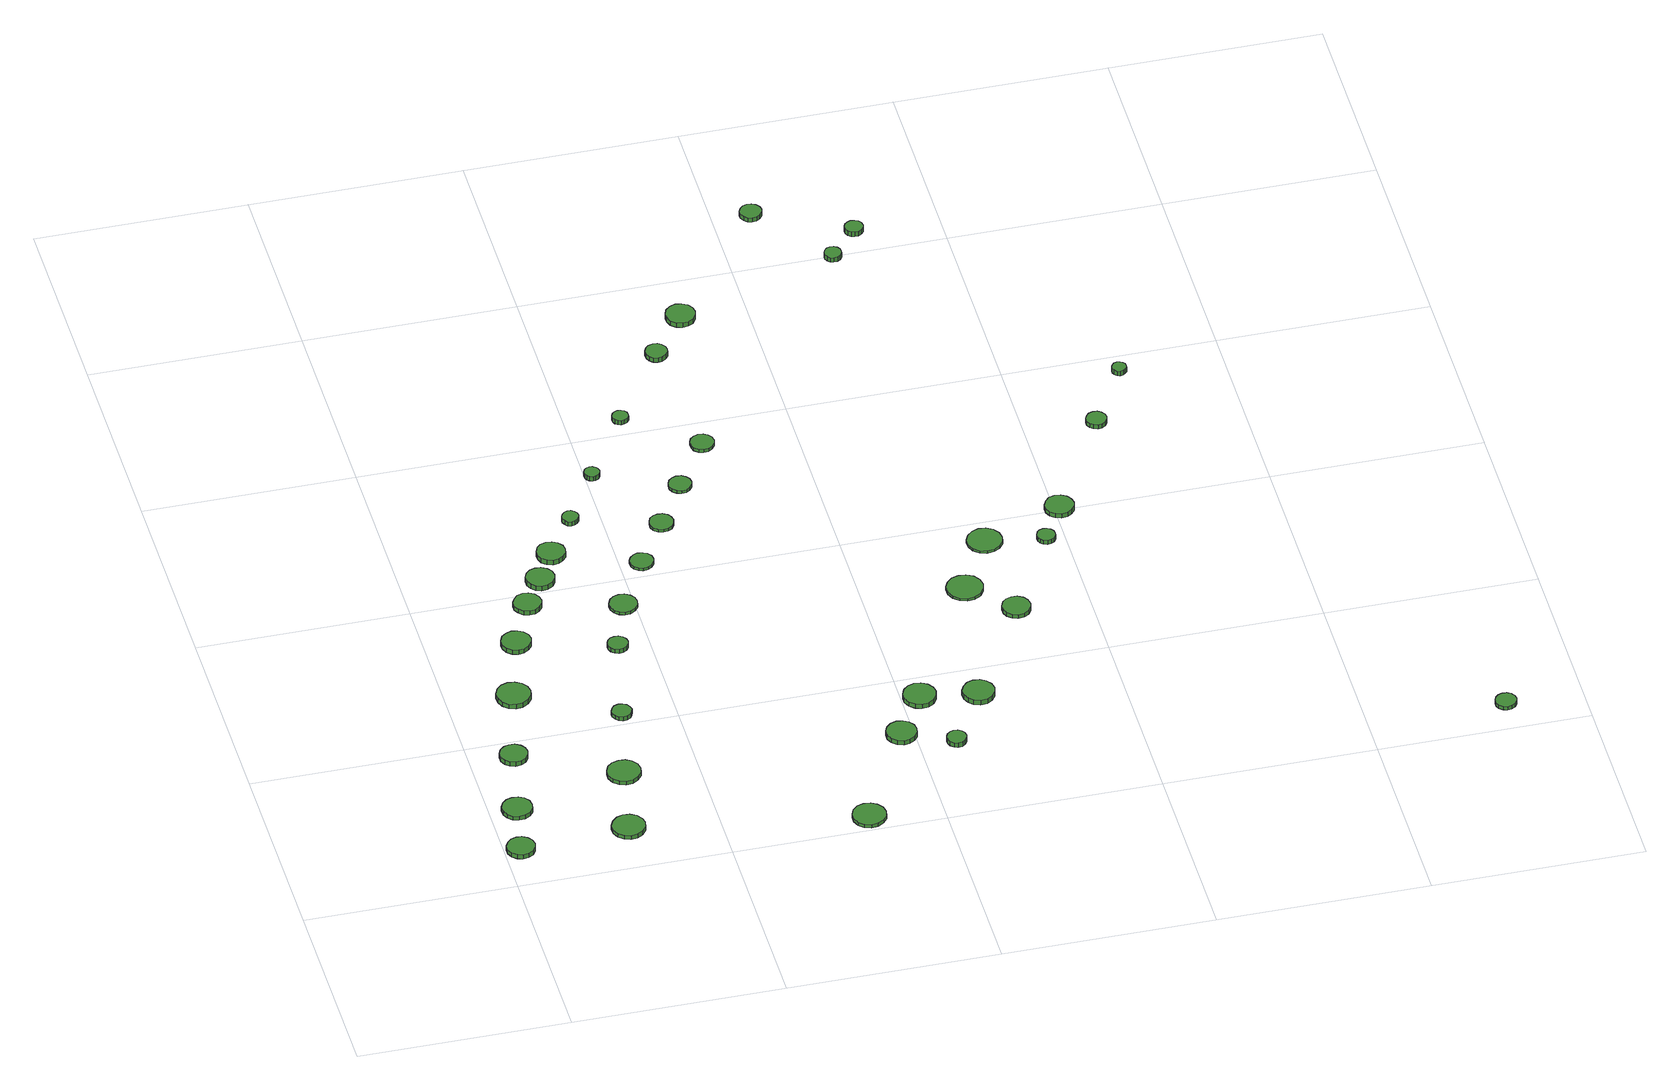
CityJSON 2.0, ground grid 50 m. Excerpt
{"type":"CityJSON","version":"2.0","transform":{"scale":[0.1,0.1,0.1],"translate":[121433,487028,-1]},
"CityObjects":{
"tree1":{"type":"SolitaryVegetationObject","attributes":{"function":"something"},"geometry":[{"type":"MultiSurface","lod":"1","boundaries":[[[0,1,2,3,4,5,6,7,8,9,10,11,12,13,14]],[[15,16,17,18,19,20,21,22,23,24,25,26,27,28,29]],[[0,29,28,1]],[[1,28,27,2]],[[2,27,26,3]],[[3,26,25,4]],[[4,25,24,5]],[[5,24,23,6]],[[6,23,22,7]],[[7,22,21,8]],[[8,21,20,9]],[[9,20,19,10]],[[10,19,18,11]],[[11,18,17,12]],[[12,17,16,13]],[[13,16,15,14]],[[14,15,29,0]]]}]},
"tree2":{"type":"SolitaryVegetationObject","attributes":{"function":"something"},"geometry":[{"type":"MultiSurface","lod":"1","boundaries":[[[30,31,32,33,34,35,36,37,38,39,40,41,42,43,44]],[[45,46,47,48,49,50,51,52,53,54,55,56,57,58,59]],[[30,59,58,31]],[[31,58,57,32]],[[32,57,56,33]],[[33,56,55,34]],[[34,55,54,35]],[[35,54,53,36]],[[36,53,52,37]],[[37,52,51,38]],[[38,51,50,39]],[[39,50,49,40]],[[40,49,48,41]],[[41,48,47,42]],[[42,47,46,43]],[[43,46,45,44]],[[44,45,59,30]]]}]},
"tree3":{"type":"SolitaryVegetationObject","attributes":{"function":"something"},"geometry":[{"type":"MultiSurface","lod":"1","boundaries":[[[60,61,62,63,64,65,66,67,68,69,70,71,72,73,74]],[[75,76,77,78,79,80,81,82,83,84,85,86,87,88,89]],[[60,89,88,61]],[[61,88,87,62]],[[62,87,86,63]],[[63,86,85,64]],[[64,85,84,65]],[[65,84,83,66]],[[66,83,82,67]],[[67,82,81,68]],[[68,81,80,69]],[[69,80,79,70]],[[70,79,78,71]],[[71,78,77,72]],[[72,77,76,73]],[[73,76,75,74]],[[74,75,89,60]]]}]},
"tree4":{"type":"SolitaryVegetationObject","attributes":{"function":"something"},"geometry":[{"type":"MultiSurface","lod":"1","boundaries":[[[90,91,92,93,94,95,96,97,98,99,100,101,102,103,104]],[[105,106,107,108,109,110,111,112,113,114,115,116,117,118,119]],[[90,119,118,91]],[[91,118,117,92]],[[92,117,116,93]],[[93,116,115,94]],[[94,115,114,95]],[[95,114,113,96]],[[96,113,112,97]],[[97,112,111,98]],[[98,111,110,99]],[[99,110,109,100]],[[100,109,108,101]],[[101,108,107,102]],[[102,107,106,103]],[[103,106,105,104]],[[104,105,119,90]]]}]},
"tree5":{"type":"SolitaryVegetationObject","attributes":{"function":"something"},"geometry":[{"type":"MultiSurface","lod":"1","boundaries":[[[120,121,122,123,124,125,126,127,128,129,130,131,132,133,134]],[[135,136,137,138,139,140,141,142,143,144,145,146,147,148,149]],[[120,149,148,121]],[[121,148,147,122]],[[122,147,146,123]],[[123,146,145,124]],[[124,145,144,125]],[[125,144,143,126]],[[126,143,142,127]],[[127,142,141,128]],[[128,141,140,129]],[[129,140,139,130]],[[130,139,138,131]],[[131,138,137,132]],[[132,137,136,133]],[[133,136,135,134]],[[134,135,149,120]]]}]},
"tree6":{"type":"SolitaryVegetationObject","attributes":{"function":"something"},"geometry":[{"type":"MultiSurface","lod":"1","boundaries":[[[150,151,152,153,154,155,156,157,158,159,160,161,162,163,164]],[[165,166,167,168,169,170,171,172,173,174,175,176,177,178,179]],[[150,179,178,151]],[[151,178,177,152]],[[152,177,176,153]],[[153,176,175,154]],[[154,175,174,155]],[[155,174,173,156]],[[156,173,172,157]],[[157,172,171,158]],[[158,171,170,159]],[[159,170,169,160]],[[160,169,168,161]],[[161,168,167,162]],[[162,167,166,163]],[[163,166,165,164]],[[164,165,179,150]]]}]},
"tree7":{"type":"SolitaryVegetationObject","attributes":{"function":"something"},"geometry":[{"type":"MultiSurface","lod":"1","boundaries":[[[180,181,182,183,184,185,186,187,188,189,190,191,192,193,194]],[[195,196,197,198,199,200,201,202,203,204,205,206,207,208,209]],[[180,209,208,181]],[[181,208,207,182]],[[182,207,206,183]],[[183,206,205,184]],[[184,205,204,185]],[[185,204,203,186]],[[186,203,202,187]],[[187,202,201,188]],[[188,201,200,189]],[[189,200,199,190]],[[190,199,198,191]],[[191,198,197,192]],[[192,197,196,193]],[[193,196,195,194]],[[194,195,209,180]]]}]},
"tree8":{"type":"SolitaryVegetationObject","attributes":{"function":"something"},"geometry":[{"type":"MultiSurface","lod":"1","boundaries":[[[210,211,212,213,214,215,216,217,218,219,220,221,222,223,224]],[[225,226,227,228,229,230,231,232,233,234,235,236,237,238,239]],[[210,239,238,211]],[[211,238,237,212]],[[212,237,236,213]],[[213,236,235,214]],[[214,235,234,215]],[[215,234,233,216]],[[216,233,232,217]],[[217,232,231,218]],[[218,231,230,219]],[[219,230,229,220]],[[220,229,228,221]],[[221,228,227,222]],[[222,227,226,223]],[[223,226,225,224]],[[224,225,239,210]]]}]},
"tree9":{"type":"SolitaryVegetationObject","attributes":{"function":"something"},"geometry":[{"type":"MultiSurface","lod":"1","boundaries":[[[240,241,242,243,244,245,246,247,248,249,250,251,252,253,254]],[[255,256,257,258,259,260,261,262,263,264,265,266,267,268,269]],[[240,269,268,241]],[[241,268,267,242]],[[242,267,266,243]],[[243,266,265,244]],[[244,265,264,245]],[[245,264,263,246]],[[246,263,262,247]],[[247,262,261,248]],[[248,261,260,249]],[[249,260,259,250]],[[250,259,258,251]],[[251,258,257,252]],[[252,257,256,253]],[[253,256,255,254]],[[254,255,269,240]]]}]},
"tree10":{"type":"SolitaryVegetationObject","attributes":{"function":"something"},"geometry":[{"type":"MultiSurface","lod":"1","boundaries":[[[270,271,272,273,274,275,276,277,278,279,280,281,282,283,284]],[[285,286,287,288,289,290,291,292,293,294,295,296,297,298,299]],[[270,299,298,271]],[[271,298,297,272]],[[272,297,296,273]],[[273,296,295,274]],[[274,295,294,275]],[[275,294,293,276]],[[276,293,292,277]],[[277,292,291,278]],[[278,291,290,279]],[[279,290,289,280]],[[280,289,288,281]],[[281,288,287,282]],[[282,287,286,283]],[[283,286,285,284]],[[284,285,299,270]]]}]},
"tree11":{"type":"SolitaryVegetationObject","attributes":{"function":"something"},"geometry":[{"type":"MultiSurface","lod":"1","boundaries":[[[300,301,302,303,304,305,306,307,308,309,310,311,312,313,314]],[[315,316,317,318,319,320,321,322,323,324,325,326,327,328,329]],[[300,329,328,301]],[[301,328,327,302]],[[302,327,326,303]],[[303,326,325,304]],[[304,325,324,305]],[[305,324,323,306]],[[306,323,322,307]],[[307,322,321,308]],[[308,321,320,309]],[[309,320,319,310]],[[310,319,318,311]],[[311,318,317,312]],[[312,317,316,313]],[[313,316,315,314]],[[314,315,329,300]]]}]},
"tree12":{"type":"SolitaryVegetationObject","attributes":{"function":"something"},"geometry":[{"type":"MultiSurface","lod":"1","boundaries":[[[330,331,332,333,334,335,336,337,338,339,340,341,342,343,344]],[[345,346,347,348,349,350,351,352,353,354,355,356,357,358,359]],[[330,359,358,331]],[[331,358,357,332]],[[332,357,356,333]],[[333,356,355,334]],[[334,355,354,335]],[[335,354,353,336]],[[336,353,352,337]],[[337,352,351,338]],[[338,351,350,339]],[[339,350,349,340]],[[340,349,348,341]],[[341,348,347,342]],[[342,347,346,343]],[[343,346,345,344]],[[344,345,359,330]]]}]},
"tree13":{"type":"SolitaryVegetationObject","attributes":{"function":"something"},"geometry":[{"type":"MultiSurface","lod":"1","boundaries":[[[360,361,362,363,364,365,366,367,368,369,370,371,372,373,374]],[[375,376,377,378,379,380,381,382,383,384,385,386,387,388,389]],[[360,389,388,361]],[[361,388,387,362]],[[362,387,386,363]],[[363,386,385,364]],[[364,385,384,365]],[[365,384,383,366]],[[366,383,382,367]],[[367,382,381,368]],[[368,381,380,369]],[[369,380,379,370]],[[370,379,378,371]],[[371,378,377,372]],[[372,377,376,373]],[[373,376,375,374]],[[374,375,389,360]]]}]},
"tree14":{"type":"SolitaryVegetationObject","attributes":{"function":"something"},"geometry":[{"type":"MultiSurface","lod":"1","boundaries":[[[390,391,392,393,394,395,396,397,398,399,400,401,402,403,404]],[[405,406,407,408,409,410,411,412,413,414,415,416,417,418,419]],[[390,419,418,391]],[[391,418,417,392]],[[392,417,416,393]],[[393,416,415,394]],[[394,415,414,395]],[[395,414,413,396]],[[396,413,412,397]],[[397,412,411,398]],[[398,411,410,399]],[[399,410,409,400]],[[400,409,408,401]],[[401,408,407,402]],[[402,407,406,403]],[[403,406,405,404]],[[404,405,419,390]]]}]},
"tree15":{"type":"SolitaryVegetationObject","attributes":{"function":"something"},"geometry":[{"type":"MultiSurface","lod":"1","boundaries":[[[420,421,422,423,424,425,426,427,428,429,430,431,432,433,434]],[[435,436,437,438,439,440,441,442,443,444,445,446,447,448,449]],[[420,449,448,421]],[[421,448,447,422]],[[422,447,446,423]],[[423,446,445,424]],[[424,445,444,425]],[[425,444,443,426]],[[426,443,442,427]],[[427,442,441,428]],[[428,441,440,429]],[[429,440,439,430]],[[430,439,438,431]],[[431,438,437,432]],[[432,437,436,433]],[[433,436,435,434]],[[434,435,449,420]]]}]},
"tree16":{"type":"SolitaryVegetationObject","attributes":{"function":"something"},"geometry":[{"type":"MultiSurface","lod":"1","boundaries":[[[450,451,452,453,454,455,456,457,458,459,460,461,462,463,464]],[[465,466,467,468,469,470,471,472,473,474,475,476,477,478,479]],[[450,479,478,451]],[[451,478,477,452]],[[452,477,476,453]],[[453,476,475,454]],[[454,475,474,455]],[[455,474,473,456]],[[456,473,472,457]],[[457,472,471,458]],[[458,471,470,459]],[[459,470,469,460]],[[460,469,468,461]],[[461,468,467,462]],[[462,467,466,463]],[[463,466,465,464]],[[464,465,479,450]]]}]},
"tree17":{"type":"SolitaryVegetationObject","attributes":{"function":"something"},"geometry":[{"type":"MultiSurface","lod":"1","boundaries":[[[480,481,482,483,484,485,486,487,488,489,490,491,492,493,494]],[[495,496,497,498,499,500,501,502,503,504,505,506,507,508,509]],[[480,509,508,481]],[[481,508,507,482]],[[482,507,506,483]],[[483,506,505,484]],[[484,505,504,485]],[[485,504,503,486]],[[486,503,502,487]],[[487,502,501,488]],[[488,501,500,489]],[[489,500,499,490]],[[490,499,498,491]],[[491,498,497,492]],[[492,497,496,493]],[[493,496,495,494]],[[494,495,509,480]]]}]},
"tree18":{"type":"SolitaryVegetationObject","attributes":{"function":"something"},"geometry":[{"type":"MultiSurface","lod":"1","boundaries":[[[510,511,512,513,514,515,516,517,518,519,520,521,522,523,524]],[[525,526,527,528,529,530,531,532,533,534,535,536,537,538,539]],[[510,539,538,511]],[[511,538,537,512]],[[512,537,536,513]],[[513,536,535,514]],[[514,535,534,515]],[[515,534,533,516]],[[516,533,532,517]],[[517,532,531,518]],[[518,531,530,519]],[[519,530,529,520]],[[520,529,528,521]],[[521,528,527,522]],[[522,527,526,523]],[[523,526,525,524]],[[524,525,539,510]]]}]},
"tree19":{"type":"SolitaryVegetationObject","attributes":{"function":"something"},"geometry":[{"type":"MultiSurface","lod":"1","boundaries":[[[540,541,542,543,544,545,546,547,548,549,550,551,552,553,554]],[[555,556,557,558,559,560,561,562,563,564,565,566,567,568,569]],[[540,569,568,541]],[[541,568,567,542]],[[542,567,566,543]],[[543,566,565,544]],[[544,565,564,545]],[[545,564,563,546]],[[546,563,562,547]],[[547,562,561,548]],[[548,561,560,549]],[[549,560,559,550]],[[550,559,558,551]],[[551,558,557,552]],[[552,557,556,553]],[[553,556,555,554]],[[554,555,569,540]]]}]},
"tree20":{"type":"SolitaryVegetationObject","attributes":{"function":"something"},"geometry":[{"type":"MultiSurface","lod":"1","boundaries":[[[570,571,572,573,574,575,576,577,578,579,580,581,582,583,584]],[[585,586,587,588,589,590,591,592,593,594,595,596,597,598,599]],[[570,599,598,571]],[[571,598,597,572]],[[572,597,596,573]],[[573,596,595,574]],[[574,595,594,575]],[[575,594,593,576]],[[576,593,592,577]],[[577,592,591,578]],[[578,591,590,579]],[[579,590,589,580]],[[580,589,588,581]],[[581,588,587,582]],[[582,587,586,583]],[[583,586,585,584]],[[584,585,599,570]]]}]},
"tree21":{"type":"SolitaryVegetationObject","attributes":{"function":"something"},"geometry":[{"type":"MultiSurface","lod":"1","boundaries":[[[600,601,602,603,604,605,606,607,608,609,610,611,612,613,614]],[[615,616,617,618,619,620,621,622,623,624,625,626,627,628,629]],[[600,629,628,601]],[[601,628,627,602]],[[602,627,626,603]],[[603,626,625,604]],[[604,625,624,605]],[[605,624,623,606]],[[606,623,622,607]],[[607,622,621,608]],[[608,621,620,609]],[[609,620,619,610]],[[610,619,618,611]],[[611,618,617,612]],[[612,617,616,613]],[[613,616,615,614]],[[614,615,629,600]]]}]},
"tree22":{"type":"SolitaryVegetationObject","attributes":{"function":"something"},"geometry":[{"type":"MultiSurface","lod":"1","boundaries":[[[630,631,632,633,634,635,636,637,638,639,640,641,642,643,644]],[[645,646,647,648,649,650,651,652,653,654,655,656,657,658,659]],[[630,659,658,631]],[[631,658,657,632]],[[632,657,656,633]],[[633,656,655,634]],[[634,655,654,635]],[[635,654,653,636]],[[636,653,652,637]],[[637,652,651,638]],[[638,651,650,639]],[[639,650,649,640]],[[640,649,648,641]],[[641,648,647,642]],[[642,647,646,643]],[[643,646,645,644]],[[644,645,659,630]]]}]},
"tree23":{"type":"SolitaryVegetationObject","attributes":{"function":"something"},"geometry":[{"type":"MultiSurface","lod":"1","boundaries":[[[660,661,662,663,664,665,666,667,668,669,670,671,672,673,674]],[[675,676,677,678,679,680,681,682,683,684,685,686,687,688,689]],[[660,689,688,661]],[[661,688,687,662]],[[662,687,686,663]],[[663,686,685,664]],[[664,685,684,665]],[[665,684,683,666]],[[666,683,682,667]],[[667,682,681,668]],[[668,681,680,669]],[[669,680,679,670]],[[670,679,678,671]],[[671,678,677,672]],[[672,677,676,673]],[[673,676,675,674]],[[674,675,689,660]]]}]},
"tree24":{"type":"SolitaryVegetationObject","attributes":{"function":"something"},"geometry":[{"type":"MultiSurface","lod":"1","boundaries":[[[690,691,692,693,694,695,696,697,698,699,700,701,702,703,704]],[[705,706,707,708,709,710,711,712,713,714,715,716,717,718,719]],[[690,719,718,691]],[[691,718,717,692]],[[692,717,716,693]],[[693,716,715,694]],[[694,715,714,695]],[[695,714,713,696]],[[696,713,712,697]],[[697,712,711,698]],[[698,711,710,699]],[[699,710,709,700]],[[700,709,708,701]],[[701,708,707,702]],[[702,707,706,703]],[[703,706,705,704]],[[704,705,719,690]]]}]},
"tree25":{"type":"SolitaryVegetationObject","attributes":{"function":"something"},"geometry":[{"type":"MultiSurface","lod":"1","boundaries":[[[720,721,722,723,724,725,726,727,728,729,730,731,732,733,734]],[[735,736,737,738,739,740,741,742,743,744,745,746,747,748,749]],[[720,749,748,721]],[[721,748,747,722]],[[722,747,746,723]],[[723,746,745,724]],[[724,745,744,725]],[[725,744,743,726]],[[726,743,742,727]],[[727,742,741,728]],[[728,741,740,729]],[[729,740,739,730]],[[730,739,738,731]],[[731,738,737,732]],[[732,737,736,733]],[[733,736,735,734]],[[734,735,749,720]]]}]},
"tree26":{"type":"SolitaryVegetationObject","attributes":{"function":"something"},"geometry":[{"type":"MultiSurface","lod":"1","boundaries":[[[750,751,752,753,754,755,756,757,758,759,760,761,762,763,764]],[[765,766,767,768,769,770,771,772,773,774,775,776,777,778,779]],[[750,779,778,751]],[[751,778,777,752]],[[752,777,776,753]],[[753,776,775,754]],[[754,775,774,755]],[[755,774,773,756]],[[756,773,772,757]],[[757,772,771,758]],[[758,771,770,759]],[[759,770,769,760]],[[760,769,768,761]],[[761,768,767,762]],[[762,767,766,763]],[[763,766,765,764]],[[764,765,779,750]]]}]},
"tree27":{"type":"SolitaryVegetationObject","attributes":{"function":"something"},"geometry":[{"type":"MultiSurface","lod":"1","boundaries":[[[780,781,782,783,784,785,786,787,788,789,790,791,792,793,794]],[[795,796,797,798,799,800,801,802,803,804,805,806,807,808,809]],[[780,809,808,781]],[[781,808,807,782]],[[782,807,806,783]],[[783,806,805,784]],[[784,805,804,785]],[[785,804,803,786]],[[786,803,802,787]],[[787,802,801,788]],[[788,801,800,789]],[[789,800,799,790]],[[790,799,798,791]],[[791,798,797,792]],[[792,797,796,793]],[[793,796,795,794]],[[794,795,809,780]]]}]},
"tree28":{"type":"SolitaryVegetationObject","attributes":{"function":"something"},"geometry":[{"type":"MultiSurface","lod":"1","boundaries":[[[810,811,812,813,814,815,816,817,818,819,820,821,822,823,824]],[[825,826,827,828,829,830,831,832,833,834,835,836,837,838,839]],[[810,839,838,811]],[[811,838,837,812]],[[812,837,836,813]],[[813,836,835,814]],[[814,835,834,815]],[[815,834,833,816]],[[816,833,832,817]],[[817,832,831,818]],[[818,831,830,819]],[[819,830,829,820]],[[820,829,828,821]],[[821,828,827,822]],[[822,827,826,823]],[[823,826,825,824]],[[824,825,839,810]]]}]},
"tree29":{"type":"SolitaryVegetationObject","attributes":{"function":"something"},"geometry":[{"type":"MultiSurface","lod":"1","boundaries":[[[840,841,842,843,844,845,846,847,848,849,850,851,852,853,854]],[[855,856,857,858,859,860,861,862,863,864,865,866,867,868,869]],[[840,869,868,841]],[[841,868,867,842]],[[842,867,866,843]],[[843,866,865,844]],[[844,865,864,845]],[[845,864,863,846]],[[846,863,862,847]],[[847,862,861,848]],[[848,861,860,849]],[[849,860,859,850]],[[850,859,858,851]],[[851,858,857,852]],[[852,857,856,853]],[[853,856,855,854]],[[854,855,869,840]]]}]},
"tree30":{"type":"SolitaryVegetationObject","attributes":{"function":"something"},"geometry":[{"type":"MultiSurface","lod":"1","boundaries":[[[870,871,872,873,874,875,876,877,878,879,880,881,882,883,884]],[[885,886,887,888,889,890,891,892,893,894,895,896,897,898,899]],[[870,899,898,871]],[[871,898,897,872]],[[872,897,896,873]],[[873,896,895,874]],[[874,895,894,875]],[[875,894,893,876]],[[876,893,892,877]],[[877,892,891,878]],[[878,891,890,879]],[[879,890,889,880]],[[880,889,888,881]],[[881,888,887,882]],[[882,887,886,883]],[[883,886,885,884]],[[884,885,899,870]]]}]},
"tree31":{"type":"SolitaryVegetationObject","attributes":{"function":"something"},"geometry":[{"type":"MultiSurface","lod":"1","boundaries":[[[900,901,902,903,904,905,906,907,908,909,910,911,912,913,914]],[[915,916,917,918,919,920,921,922,923,924,925,926,927,928,929]],[[900,929,928,901]],[[901,928,927,902]],[[902,927,926,903]],[[903,926,925,904]],[[904,925,924,905]],[[905,924,923,906]],[[906,923,922,907]],[[907,922,921,908]],[[908,921,920,909]],[[909,920,919,910]],[[910,919,918,911]],[[911,918,917,912]],[[912,917,916,913]],[[913,916,915,914]],[[914,915,929,900]]]}]},
"tree32":{"type":"SolitaryVegetationObject","attributes":{"function":"something"},"geometry":[{"type":"MultiSurface","lod":"1","boundaries":[[[930,931,932,933,934,935,936,937,938,939,940,941,942,943,944]],[[945,946,947,948,949,950,951,952,953,954,955,956,957,958,959]],[[930,959,958,931]],[[931,958,957,932]],[[932,957,956,933]],[[933,956,955,934]],[[934,955,954,935]],[[935,954,953,936]],[[936,953,952,937]],[[937,952,951,938]],[[938,951,950,939]],[[939,950,949,940]],[[940,949,948,941]],[[941,948,947,942]],[[942,947,946,943]],[[943,946,945,944]],[[944,945,959,930]]]}]},
"tree33":{"type":"SolitaryVegetationObject","attributes":{"function":"something"},"geometry":[{"type":"MultiSurface","lod":"1","boundaries":[[[960,961,962,963,964,965,966,967,968,969,970,971,972,973,974]],[[975,976,977,978,979,980,981,982,983,984,985,986,987,988,989]],[[960,989,988,961]],[[961,988,987,962]],[[962,987,986,963]],[[963,986,985,964]],[[964,985,984,965]],[[965,984,983,966]],[[966,983,982,967]],[[967,982,981,968]],[[968,981,980,969]],[[969,980,979,970]],[[970,979,978,971]],[[971,978,977,972]],[[972,977,976,973]],[[973,976,975,974]],[[974,975,989,960]]]}]},
"tree34":{"type":"SolitaryVegetationObject","attributes":{"function":"something"},"geometry":[{"type":"MultiSurface","lod":"1","boundaries":[[[990,991,992,993,994,995,996,997,998,999,1000,1001,1002,1003,1004]],[[1005,1006,1007,1008,1009,1010,1011,1012,1013,1014,1015,1016,1017,1018,1019]],[[990,1019,1018,991]],[[991,1018,1017,992]],[[992,1017,1016,993]],[[993,1016,1015,994]],[[994,1015,1014,995]],[[995,1014,1013,996]],[[996,1013,1012,997]],[[997,1012,1011,998]],[[998,1011,1010,999]],[[999,1010,1009,1000]],[[1000,1009,1008,1001]],[[1001,1008,1007,1002]],[[1002,1007,1006,1003]],[[1003,1006,1005,1004]],[[1004,1005,1019,990]]]}]},
"tree35":{"type":"SolitaryVegetationObject","attributes":{"function":"something"},"geometry":[{"type":"MultiSurface","lod":"1","boundaries":[[[1020,1021,1022,1023,1024,1025,1026,1027,1028,1029,1030,1031,1032,1033,1034]],[[1035,1036,1037,1038,1039,1040,1041,1042,1043,1044,1045,1046,1047,1048,1049]],[[1020,1049,1048,1021]],[[1021,1048,1047,1022]],[[1022,1047,1046,1023]],[[1023,1046,1045,1024]],[[1024,1045,1044,1025]],[[1025,1044,1043,1026]],[[1026,1043,1042,1027]],[[1027,1042,1041,1028]],[[1028,1041,1040,1029]],[[1029,1040,1039,1030]],[[1030,1039,1038,1031]],[[1031,1038,1037,1032]],[[1032,1037,1036,1033]],[[1033,1036,1035,1034]],[[1034,1035,1049,1020]]]}]},
"tree36":{"type":"SolitaryVegetationObject","attributes":{"function":"something"},"geometry":[{"type":"MultiSurface","lod":"1","boundaries":[[[1050,1051,1052,1053,1054,1055,1056,1057,1058,1059,1060,1061,1062,1063,1064]],[[1065,1066,1067,1068,1069,1070,1071,1072,1073,1074,1075,1076,1077,1078,1079]],[[1050,1079,1078,1051]],[[1051,1078,1077,1052]],[[1052,1077,1076,1053]],[[1053,1076,1075,1054]],[[1054,1075,1074,1055]],[[1055,1074,1073,1056]],[[1056,1073,1072,1057]],[[1057,1072,1071,1058]],[[1058,1071,1070,1059]],[[1059,1070,1069,1060]],[[1060,1069,1068,1061]],[[1061,1068,1067,1062]],[[1062,1067,1066,1063]],[[1063,1066,1065,1064]],[[1064,1065,1079,1050]]]}]},
"tree37":{"type":"SolitaryVegetationObject","attributes":{"function":"something"},"geometry":[{"type":"MultiSurface","lod":"1","boundaries":[[[1080,1081,1082,1083,1084,1085,1086,1087,1088,1089,1090,1091,1092,1093,1094]],[[1095,1096,1097,1098,1099,1100,1101,1102,1103,1104,1105,1106,1107,1108,1109]],[[1080,1109,1108,1081]],[[1081,1108,1107,1082]],[[1082,1107,1106,1083]],[[1083,1106,1105,1084]],[[1084,1105,1104,1085]],[[1085,1104,1103,1086]],[[1086,1103,1102,1087]],[[1087,1102,1101,1088]],[[1088,1101,1100,1089]],[[1089,1100,1099,1090]],[[1090,1099,1098,1091]],[[1091,1098,1097,1092]],[[1092,1097,1096,1093]],[[1093,1096,1095,1094]],[[1094,1095,1109,1080]]]}]},
"tree38":{"type":"SolitaryVegetationObject","attributes":{"function":"something"},"geometry":[{"type":"MultiSurface","lod":"1","boundaries":[[[1110,1111,1112,1113,1114,1115,1116,1117,1118,1119,1120,1121,1122,1123,1124]],[[1125,1126,1127,1128,1129,1130,1131,1132,1133,1134,1135,1136,1137,1138,1139]],[[1110,1139,1138,1111]],[[1111,1138,1137,1112]],[[1112,1137,1136,1113]],[[1113,1136,1135,1114]],[[1114,1135,1134,1115]],[[1115,1134,1133,1116]],[[1116,1133,1132,1117]],[[1117,1132,1131,1118]],[[1118,1131,1130,1119]],[[1119,1130,1129,1120]],[[1120,1129,1128,1121]],[[1121,1128,1127,1122]],[[1122,1127,1126,1123]],[[1123,1126,1125,1124]],[[1124,1125,1139,1110]]]}]}
},
"vertices":[
[71,124,18],[68,137,18],[60,148,18],[48,155,18],[35,156,18],[22,152,18],[12,143,18],[6,131,18],[6,117,18],[12,104,18],[22,95,18],[35,91,18],[48,93,18],[60,99,18],[68,110,18],[68,110,6],[60,99,6],[48,93,6],[35,91,6],[22,95,6],[12,104,6],[6,117,6],[6,131,6],[12,143,6],[22,152,6],[35,156,6],[48,155,6],[60,148,6],[68,137,6],[71,124,6],
[99,262,17],[96,276,17],[87,288,17],[74,295,17],[60,296,17],[46,292,17],[35,282,17],[29,269,17],[29,254,17],[35,241,17],[46,231,17],[60,227,17],[74,228,17],[87,235,17],[96,247,17],[96,247,6],[87,235,6],[74,228,6],[60,227,6],[46,231,6],[35,241,6],[29,254,6],[29,269,6],[35,282,6],[46,292,6],[60,296,6],[74,295,6],[87,288,6],[96,276,6],[99,262,6],
[135,447,18],[132,460,18],[124,471,18],[112,478,18],[99,479,18],[86,475,18],[76,466,18],[70,454,18],[70,440,18],[76,428,18],[86,419,18],[99,415,18],[112,416,18],[124,423,18],[132,434,18],[132,434,6],[124,423,6],[112,416,6],[99,415,6],[86,419,6],[76,428,6],[70,440,6],[70,454,6],[76,466,6],[86,475,6],[99,479,6],[112,478,6],[124,471,6],[132,460,6],[135,447,6],
[331,138,17],[328,153,17],[318,166,17],[304,174,17],[288,176,17],[273,171,17],[261,160,17],[254,146,17],[254,129,17],[261,115,17],[273,104,17],[288,99,17],[304,101,17],[318,109,17],[328,122,17],[328,122,6],[318,109,6],[304,101,6],[288,99,6],[273,104,6],[261,115,6],[254,129,6],[254,146,6],[261,160,6],[273,171,6],[288,176,6],[304,174,6],[318,166,6],[328,153,6],[331,138,6],
[192,648,23],[189,664,23],[179,678,23],[164,686,23],[148,688,23],[132,683,23],[120,672,23],[113,656,23],[113,640,23],[120,625,23],[132,613,23],[148,608,23],[164,610,23],[179,618,23],[189,632,23],[189,632,10],[179,618,10],[164,610,10],[148,608,10],[132,613,10],[120,625,10],[113,640,10],[113,656,10],[120,672,10],[132,683,10],[148,688,10],[164,686,10],[179,678,10],[189,664,10],[192,648,10],
[368,329,16],[365,345,16],[355,358,16],[341,366,16],[325,367,16],[309,362,16],[297,352,16],[291,337,16],[291,321,16],[297,306,16],[309,295,16],[325,290,16],[341,292,16],[355,300,16],[365,313,16],[365,313,6],[355,300,6],[341,292,6],[325,290,6],[309,295,6],[297,306,6],[291,321,6],[291,337,6],[297,352,6],[309,362,6],[325,367,6],[341,366,6],[355,358,6],[365,345,6],[368,329,6],
[239,830,22],[236,844,22],[227,856,22],[215,863,22],[201,865,22],[187,860,22],[176,851,22],[170,837,22],[170,823,22],[176,810,22],[187,800,22],[201,796,22],[215,797,22],[227,805,22],[236,816,22],[236,816,9],[227,805,9],[215,797,9],[201,796,9],[187,800,9],[176,810,9],[170,823,9],[170,837,9],[176,851,9],[187,860,9],[201,865,9],[215,863,9],[227,856,9],[236,844,9],[239,830,9],
[400,536,17],[397,546,17],[392,554,17],[383,559,17],[374,560,17],[364,557,17],[357,550,17],[353,541,17],[353,532,17],[357,523,17],[364,516,17],[374,513,17],[383,514,17],[392,519,17],[397,527,17],[397,527,6],[392,519,6],[383,514,6],[374,513,6],[364,516,6],[357,523,6],[353,532,6],[353,541,6],[357,550,6],[364,557,6],[374,560,6],[383,559,6],[392,554,6],[397,546,6],[400,536,6],
[296,961,18],[293,974,18],[285,986,18],[273,992,18],[260,994,18],[247,990,18],[237,980,18],[231,968,18],[231,954,18],[237,942,18],[247,933,18],[260,929,18],[273,930,18],[285,937,18],[293,948,18],[293,948,6],[285,937,6],[273,930,6],[260,929,6],[247,933,6],[237,942,6],[231,954,6],[231,968,6],[237,980,6],[247,990,6],[260,994,6],[273,992,6],[285,986,6],[293,974,6],[296,961,6],
[346,1040,19],[343,1054,19],[335,1065,19],[322,1072,19],[308,1073,19],[295,1069,19],[285,1060,19],[279,1047,19],[279,1033,19],[285,1020,19],[295,1011,19],[308,1006,19],[322,1008,19],[335,1015,19],[343,1026,19],[343,1026,6],[335,1015,6],[322,1008,6],[308,1006,6],[295,1011,6],[285,1020,6],[279,1033,6],[279,1047,6],[285,1060,6],[295,1069,6],[308,1073,6],[322,1072,6],[335,1065,6],[343,1054,6],[346,1040,6],
[450,772,17],[448,782,17],[442,790,17],[433,795,17],[423,796,17],[414,793,17],[406,786,17],[402,777,17],[402,767,17],[406,758,17],[414,751,17],[423,748,17],[433,749,17],[442,754,17],[448,762,17],[448,762,6],[442,754,6],[433,749,6],[423,748,6],[414,751,6],[406,758,6],[402,767,6],[402,777,6],[406,786,6],[414,793,6],[423,796,6],[433,795,6],[442,790,6],[448,782,6],[450,772,6],
[392,1123,19],[389,1137,19],[380,1148,19],[368,1155,19],[355,1156,19],[341,1152,19],[331,1143,19],[326,1130,19],[326,1116,19],[331,1103,19],[341,1094,19],[355,1090,19],[368,1091,19],[380,1098,19],[389,1109,19],[389,1109,6],[380,1098,6],[368,1091,6],[355,1090,6],[341,1094,6],[331,1103,6],[326,1116,6],[326,1130,6],[331,1143,6],[341,1152,6],[355,1156,6],[368,1155,6],[380,1148,6],[389,1137,6],[392,1123,6],
[506,910,14],[503,923,14],[495,934,14],[483,941,14],[470,942,14],[457,938,14],[447,929,14],[441,916,14],[441,903,14],[447,890,14],[457,881,14],[470,877,14],[483,878,14],[495,885,14],[503,896,14],[503,896,6],[495,885,6],[483,878,6],[470,877,6],[457,881,6],[447,890,6],[441,903,6],[441,916,6],[447,929,6],[457,938,6],[470,942,6],[483,941,6],[495,934,6],[503,923,6],[506,910,6],
[451,1234,18],[449,1242,18],[444,1249,18],[437,1253,18],[429,1254,18],[421,1251,18],[415,1245,18],[412,1238,18],[412,1230,18],[415,1222,18],[421,1216,18],[429,1214,18],[437,1215,18],[444,1219,18],[449,1226,18],[449,1226,6],[444,1219,6],[437,1215,6],[429,1214,6],[421,1216,6],[415,1222,6],[412,1230,6],[412,1238,6],[415,1245,6],[421,1251,6],[429,1254,6],[437,1253,6],[444,1249,6],[449,1242,6],[451,1234,6],
[868,46,15],[865,62,15],[855,75,15],[841,83,15],[825,85,15],[809,80,15],[797,69,15],[791,54,15],[791,38,15],[797,23,15],[809,12,15],[825,7,15],[841,9,15],[855,17,15],[865,30,15],[865,30,6],[855,17,6],[841,9,6],[825,7,6],[809,12,6],[797,23,6],[791,38,6],[791,54,6],[797,69,6],[809,80,6],[825,85,6],[841,83,6],[855,75,6],[865,62,6],[868,46,6],
[578,1047,14],[576,1058,14],[569,1068,14],[559,1073,14],[547,1075,14],[537,1071,14],[528,1063,14],[523,1053,14],[523,1041,14],[528,1031,14],[537,1023,14],[547,1019,14],[559,1021,14],[569,1026,14],[576,1036,14],[576,1036,6],[569,1026,6],[559,1021,6],[547,1019,6],[537,1023,6],[528,1031,6],[523,1041,6],[523,1053,6],[528,1063,6],[537,1071,6],[547,1075,6],[559,1073,6],[569,1068,6],[576,1058,6],[578,1047,6],
[535,1376,18],[533,1383,18],[529,1389,18],[522,1393,18],[515,1394,18],[507,1391,18],[502,1386,18],[499,1379,18],[499,1372,18],[502,1365,18],[507,1360,18],[515,1357,18],[522,1358,18],[529,1362,18],[533,1368,18],[533,1368,6],[529,1362,6],[522,1358,6],[515,1357,6],[507,1360,6],[502,1365,6],[499,1372,6],[499,1379,6],[502,1386,6],[507,1391,6],[515,1394,6],[522,1393,6],[529,1389,6],[533,1383,6],[535,1376,6],
[656,1170,14],[653,1182,14],[647,1191,14],[636,1197,14],[625,1198,14],[613,1195,14],[604,1187,14],[600,1176,14],[600,1164,14],[604,1153,14],[613,1145,14],[625,1142,14],[636,1143,14],[647,1149,14],[653,1159,14],[653,1159,6],[647,1149,6],[636,1143,6],[625,1142,6],[613,1145,6],[604,1153,6],[600,1164,6],[600,1176,6],[604,1187,6],[613,1195,6],[625,1198,6],[636,1197,6],[647,1191,6],[653,1182,6],[656,1170,6],
[1004,302,26],[1001,317,26],[992,329,26],[979,336,26],[965,338,26],[950,333,26],[939,323,26],[933,310,26],[933,295,26],[939,281,26],[950,271,26],[965,266,26],[979,268,26],[992,275,26],[1001,287,26],[1001,287,14],[992,275,14],[979,268,14],[965,266,14],[950,271,14],[939,281,14],[933,295,14],[933,310,14],[939,323,14],[950,333,14],[965,338,14],[979,336,14],[992,329,14],[1001,317,14],[1004,302,14],
[728,1292,14],[726,1303,14],[719,1312,14],[710,1318,14],[698,1319,14],[688,1315,14],[679,1308,14],[675,1298,14],[675,1286,14],[679,1276,14],[688,1269,14],[698,1265,14],[710,1266,14],[719,1272,14],[726,1281,14],[726,1281,6],[719,1272,6],[710,1266,6],[698,1265,6],[688,1269,6],[679,1276,6],[675,1286,6],[675,1298,6],[679,1308,6],[688,1315,6],[698,1319,6],[710,1318,6],[719,1312,6],[726,1303,6],[728,1292,6],
[646,1554,18],[645,1562,18],[640,1568,18],[633,1572,18],[625,1573,18],[618,1570,18],[612,1565,18],[609,1558,18],[609,1550,18],[612,1543,18],[618,1538,18],[625,1535,18],[633,1536,18],[640,1540,18],[645,1546,18],[645,1546,6],[640,1540,6],[633,1536,6],[625,1535,6],[618,1538,6],[612,1543,6],[609,1550,6],[609,1558,6],[612,1565,6],[618,1570,6],[625,1573,6],[633,1572,6],[640,1568,6],[645,1562,6],[646,1554,6],
[1107,252,26],[1105,262,26],[1100,269,26],[1092,274,26],[1082,275,26],[1073,272,26],[1066,266,26],[1062,257,26],[1062,248,26],[1066,239,26],[1073,232,26],[1082,229,26],[1092,230,26],[1100,235,26],[1105,243,26],[1105,243,13],[1100,235,13],[1092,230,13],[1082,229,13],[1073,232,13],[1066,239,13],[1062,248,13],[1062,257,13],[1066,266,13],[1073,272,13],[1082,275,13],[1092,274,13],[1100,269,13],[1105,262,13],[1107,252,13],
[1081,428,19],[1077,444,19],[1068,457,19],[1054,465,19],[1038,467,19],[1023,462,19],[1011,451,19],[1004,436,19],[1004,420,19],[1011,406,19],[1023,395,19],[1038,390,19],[1054,392,19],[1068,400,19],[1077,413,19],[1077,413,7],[1068,400,7],[1054,392,7],[1038,390,7],[1023,395,7],[1011,406,7],[1004,420,7],[1004,436,7],[1011,451,7],[1023,462,7],[1038,467,7],[1054,465,7],[1068,457,7],[1077,444,7],[1081,428,7],
[813,1423,14],[811,1434,14],[804,1444,14],[794,1449,14],[782,1451,14],[771,1447,14],[762,1439,14],[758,1429,14],[758,1417,14],[762,1406,14],[771,1398,14],[782,1395,14],[794,1396,14],[804,1402,14],[811,1411,14],[811,1411,6],[804,1402,6],[794,1396,6],[782,1395,6],[771,1398,6],[762,1406,6],[758,1417,6],[758,1429,6],[762,1439,6],[771,1447,6],[782,1451,6],[794,1449,6],[804,1444,6],[811,1434,6],[813,1423,6],
[788,1756,20],[786,1766,20],[779,1775,20],[770,1780,20],[760,1781,20],[749,1778,20],[742,1771,20],[737,1761,20],[737,1750,20],[742,1740,20],[749,1733,20],[760,1730,20],[770,1731,20],[779,1737,20],[786,1745,20],[786,1745,7],[779,1737,7],[770,1731,7],[760,1730,7],[749,1733,7],[742,1740,7],[737,1750,7],[737,1761,7],[742,1771,7],[749,1778,7],[760,1781,7],[770,1780,7],[779,1775,7],[786,1766,7],[788,1756,7],
[1211,408,20],[1208,423,20],[1199,435,20],[1186,443,20],[1170,445,20],[1155,440,20],[1144,429,20],[1137,415,20],[1137,400,20],[1144,386,20],[1155,375,20],[1170,370,20],[1186,372,20],[1199,380,20],[1208,392,20],[1208,392,7],[1199,380,7],[1186,372,7],[1170,370,7],[1155,375,7],[1144,386,7],[1137,400,7],[1137,415,7],[1144,429,7],[1155,440,7],[1170,445,7],[1186,443,7],[1199,435,7],[1208,423,7],[1211,408,7],
[880,1865,25],[877,1879,25],[869,1891,25],[856,1898,25],[842,1900,25],[828,1895,25],[817,1885,25],[812,1872,25],[812,1858,25],[817,1845,25],[828,1835,25],[842,1831,25],[856,1832,25],[869,1839,25],[877,1851,25],[877,1851,12],[869,1839,12],[856,1832,12],[842,1831,12],[828,1835,12],[817,1845,12],[812,1858,12],[812,1872,12],[817,1885,12],[828,1895,12],[842,1900,12],[856,1898,12],[869,1891,12],[877,1879,12],[880,1865,12],
[1278,780,13],[1274,797,13],[1264,812,13],[1248,820,13],[1231,822,13],[1214,817,13],[1201,805,13],[1193,789,13],[1193,771,13],[1201,755,13],[1214,743,13],[1231,737,13],[1248,739,13],[1264,748,13],[1274,762,13],[1274,762,6],[1264,748,6],[1248,739,6],[1231,737,6],[1214,743,6],[1201,755,6],[1193,771,6],[1193,789,6],[1201,805,6],[1214,817,6],[1231,822,6],[1248,820,6],[1264,812,6],[1274,797,6],[1278,780,6],
[1364,682,17],[1361,696,17],[1353,707,17],[1341,714,17],[1327,715,17],[1314,711,17],[1304,702,17],[1298,689,17],[1298,675,17],[1304,663,17],[1314,654,17],[1327,649,17],[1341,651,17],[1353,658,17],[1361,669,17],[1361,669,6],[1353,658,6],[1341,651,6],[1327,649,6],[1314,654,6],[1304,663,6],[1298,675,6],[1298,689,6],[1304,702,6],[1314,711,6],[1327,715,6],[1341,714,6],[1353,707,6],[1361,696,6],[1364,682,6],
[1360,932,13],[1357,948,13],[1347,962,13],[1332,971,13],[1315,973,13],[1299,967,13],[1286,956,13],[1279,940,13],[1279,923,13],[1286,908,13],[1299,896,13],[1315,891,13],[1332,893,13],[1347,901,13],[1357,915,13],[1357,915,6],[1347,901,6],[1332,893,6],[1315,891,6],[1299,896,6],[1286,908,6],[1279,923,6],[1279,940,6],[1286,956,6],[1299,967,6],[1315,973,6],[1332,971,6],[1347,962,6],[1357,948,6],[1360,932,6],
[1479,911,17],[1477,920,17],[1472,927,17],[1464,932,17],[1455,933,17],[1446,930,17],[1440,924,17],[1436,915,17],[1436,906,17],[1440,898,17],[1446,892,17],[1455,889,17],[1464,890,17],[1472,894,17],[1477,902,17],[1477,902,6],[1472,894,6],[1464,890,6],[1455,889,6],[1446,892,6],[1440,898,6],[1436,906,6],[1436,915,6],[1440,924,6],[1446,930,6],[1455,933,6],[1464,932,6],[1472,927,6],[1477,920,6],[1479,911,6],
[1115,2185,21],[1113,2195,21],[1106,2204,21],[1097,2209,21],[1087,2210,21],[1077,2207,21],[1069,2200,21],[1064,2190,21],[1064,2180,21],[1069,2170,21],[1077,2163,21],[1087,2160,21],[1097,2161,21],[1106,2166,21],[1113,2175,21],[1113,2175,9],[1106,2166,9],[1097,2161,9],[1087,2160,9],[1077,2163,9],[1069,2170,9],[1064,2180,9],[1064,2190,9],[1069,2200,9],[1077,2207,9],[1087,2210,9],[1097,2209,9],[1106,2204,9],[1113,2195,9],[1115,2185,9],
[1546,1006,18],[1543,1020,18],[1535,1031,18],[1523,1038,18],[1509,1040,18],[1495,1036,18],[1485,1026,18],[1479,1013,18],[1479,999,18],[1485,986,18],[1495,977,18],[1509,972,18],[1523,974,18],[1535,981,18],[1543,992,18],[1543,992,6],[1535,981,6],[1523,974,6],[1509,972,6],[1495,977,6],[1485,986,6],[1479,999,6],[1479,1013,6],[1485,1026,6],[1495,1036,6],[1509,1040,6],[1523,1038,6],[1535,1031,6],[1543,1020,6],[1546,1006,6],
[1252,1993,25],[1251,2001,25],[1246,2008,25],[1239,2012,25],[1230,2013,25],[1222,2010,25],[1216,2004,25],[1213,1997,25],[1213,1989,25],[1216,1981,25],[1222,1975,25],[1230,1973,25],[1239,1974,25],[1246,1978,25],[1251,1985,25],[1251,1985,12],[1246,1978,12],[1239,1974,12],[1230,1973,12],[1222,1975,12],[1216,1981,12],[1213,1989,12],[1213,1997,12],[1216,2004,12],[1222,2010,12],[1230,2013,12],[1239,2012,12],[1246,2008,12],[1251,2001,12],[1252,1993,12],
[1324,2078,19],[1322,2087,19],[1317,2094,19],[1309,2098,19],[1300,2099,19],[1292,2096,19],[1285,2091,19],[1281,2082,19],[1281,2073,19],[1285,2065,19],[1292,2059,19],[1300,2057,19],[1309,2057,19],[1317,2062,19],[1322,2069,19],[1322,2069,6],[1317,2062,6],[1309,2057,6],[1300,2057,6],[1292,2059,6],[1285,2065,6],[1281,2073,6],[1281,2082,6],[1285,2091,6],[1292,2096,6],[1300,2099,6],[1309,2098,6],[1317,2094,6],[1322,2087,6],[1324,2078,6],
[1690,1277,24],[1688,1286,24],[1682,1295,24],[1674,1300,24],[1664,1301,24],[1654,1298,24],[1647,1291,24],[1642,1282,24],[1642,1271,24],[1647,1262,24],[1654,1256,24],[1664,1252,24],[1674,1253,24],[1682,1259,24],[1688,1267,24],[1688,1267,12],[1682,1259,12],[1674,1253,12],[1664,1252,12],[1654,1256,12],[1647,1262,12],[1642,1271,12],[1642,1282,12],[1647,1291,12],[1654,1298,12],[1664,1301,12],[1674,1300,12],[1682,1295,12],[1688,1286,12],[1690,1277,12],
[1775,1435,30],[1774,1442,30],[1770,1447,30],[1764,1451,30],[1757,1452,30],[1750,1450,30],[1745,1445,30],[1742,1439,30],[1742,1432,30],[1745,1425,30],[1750,1420,30],[1757,1418,30],[1764,1419,30],[1770,1423,30],[1774,1428,30],[1774,1428,17],[1770,1423,17],[1764,1419,17],[1757,1418,17],[1750,1420,17],[1745,1425,17],[1742,1432,17],[1742,1439,17],[1745,1445,17],[1750,1450,17],[1757,1452,17],[1764,1451,17],[1770,1447,17],[1774,1442,17],[1775,1435,17],
[2346,89,16],[2344,99,16],[2338,108,16],[2329,113,16],[2319,114,16],[2309,111,16],[2301,104,16],[2297,95,16],[2297,84,16],[2301,75,16],[2309,68,16],[2319,64,16],[2329,66,16],[2338,71,16],[2344,79,16],[2344,79,6],[2338,71,6],[2329,66,6],[2319,64,6],[2309,68,6],[2301,75,6],[2297,84,6],[2297,95,6],[2301,104,6],[2309,111,6],[2319,114,6],[2329,113,6],[2338,108,6],[2344,99,6],[2346,89,6]
]}
